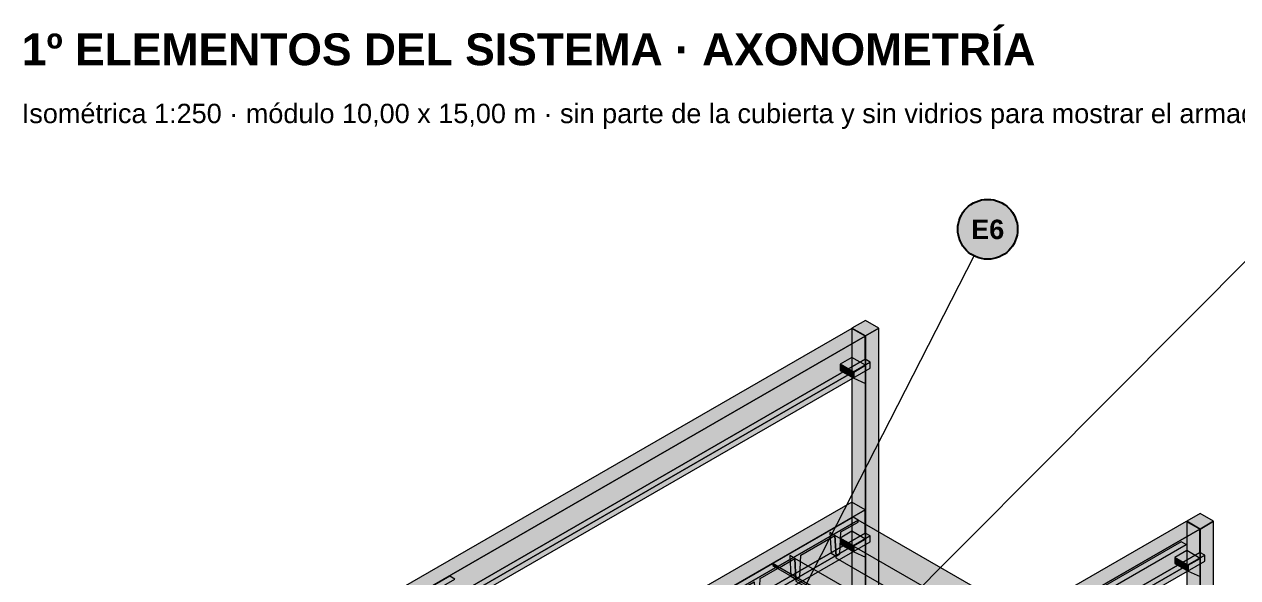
# Model space of a CAD drawing. Header units: millimetres. Extents: x 10 to 200, y 4 to 286.
# Drawn here: x 10.3 to 135.9, y 228.9 to 286.2 of the extents above; entities that cross this region are included whole.
import ezdxf
from ezdxf.enums import TextEntityAlignment as Align

# ---------------------------------------------------------------- set-up
doc = ezdxf.new("R2010")
doc.units = ezdxf.units.MM
for name, color, linetype in [('ISO', 7, 'Continuous'), ('ISO-RELLENO', 9, 'Continuous'), ('REFERENCIAS', 7, 'Continuous'), ('REFERENCIAS-RELLENO', 9, 'Continuous'), ('TEXTOS', 7, 'Continuous')]:
    doc.layers.add(name, color=color, linetype=linetype)
doc.styles.add('ARIAL', font='arial.ttf')
doc.styles.add('ARIAL-NEGRITA', font='arialbd.ttf')

msp = doc.modelspace()

# ---------------------------------------------------------------- hatches: boundary and pattern name
at = {"layer": 'ISO-RELLENO', "true_color": 0xb0b5bb}
h = msp.add_hatch(color=256, dxfattribs=at)
h.dxf.hatch_style = 1
h.paths.add_polyline_path([(95.95, 254.75), (97.34, 253.95), (98.73, 254.75), (97.34, 255.55)])
at = {"layer": 'ISO-RELLENO', "true_color": 0xa6b89e}
h = msp.add_hatch(color=256, dxfattribs=at)
h.dxf.hatch_style = 1
h.paths.add_polyline_path([(97.31, 253.93), (95.92, 254.73), (45.41, 225.57), (46.8, 224.77)])
at = {"layer": 'ISO-RELLENO', "true_color": 0x727f6d}
h = msp.add_hatch(color=256, dxfattribs=at)
h.dxf.hatch_style = 1
h.paths.add_polyline_path([(97.31, 251.53), (97.31, 253.93), (46.8, 224.77), (46.8, 222.37)])
at = {"layer": 'ISO-RELLENO', "true_color": 0xa4a9ae}
h = msp.add_hatch(color=256, dxfattribs=at)
h.dxf.hatch_style = 1
h.paths.add_polyline_path([(95.95, 217.05), (97.34, 216.25), (97.34, 253.95), (95.95, 254.75)])
at = {"layer": 'ISO-RELLENO', "true_color": 0x797d80}
h = msp.add_hatch(color=256, dxfattribs=at)
h.dxf.hatch_style = 1
h.paths.add_polyline_path([(97.34, 216.25), (98.73, 217.05), (98.73, 254.75), (97.34, 253.95)])
at = {"layer": 'ISO-RELLENO', "true_color": 0xa6b89e}
h = msp.add_hatch(color=256, dxfattribs=at)
h.dxf.hatch_style = 1
h.paths.add_polyline_path([(97.82, 251.23), (97.31, 251.53), (46.8, 222.37), (47.32, 222.07)])
at = {"layer": 'ISO-RELLENO', "true_color": 0xb0b5bb}
h = msp.add_hatch(color=256, dxfattribs=at)
h.dxf.hatch_style = 1
h.paths.add_polyline_path([(95.95, 251.71), (94.74, 251.01), (96.13, 250.21), (97.34, 250.91)])
at = {"layer": 'ISO-RELLENO', "true_color": 0x727f6d}
h = msp.add_hatch(color=256, dxfattribs=at)
h.dxf.hatch_style = 1
h.paths.add_polyline_path([(97.82, 250.63), (97.82, 251.23), (47.32, 222.07), (47.32, 221.47)])
at = {"layer": 'ISO-RELLENO', "true_color": 0xa4a9ae}
h = msp.add_hatch(color=256, dxfattribs=at)
h.dxf.hatch_style = 1
h.paths.add_polyline_path([(94.74, 251.01), (94.74, 250.37), (96.13, 249.57), (96.13, 250.21)])
at = {"layer": 'ISO-RELLENO', "true_color": 0x797d80}
h = msp.add_hatch(color=256, dxfattribs=at)
h.dxf.hatch_style = 1
h.paths.add_polyline_path([(97.34, 250.91), (96.13, 250.21), (96.13, 249.57), (97.34, 249.03)])
at = {"layer": 'ISO-RELLENO', "true_color": 0xa6b89e}
h = msp.add_hatch(color=256, dxfattribs=at)
h.dxf.hatch_style = 1
h.paths.add_polyline_path([(97.31, 235.93), (95.92, 236.73), (45.41, 207.57), (46.8, 206.77)])
at = {"layer": 'ISO-RELLENO', "true_color": 0x727f6d}
h = msp.add_hatch(color=256, dxfattribs=at)
h.dxf.hatch_style = 1
h.paths.add_polyline_path([(97.31, 233.53), (97.31, 235.93), (46.8, 206.77), (46.8, 204.37)])
at = {"layer": 'ISO-RELLENO', "true_color": 0xccc5b6}
h = msp.add_hatch(color=256, dxfattribs=at)
h.dxf.hatch_style = 1
h.paths.add_polyline_path([(96.06, 235.17), (87.74, 230.37), (88.26, 230.07), (96.58, 234.87)])
at = {"layer": 'ISO-RELLENO', "true_color": 0xb0b5bb}
h = msp.add_hatch(color=256, dxfattribs=at)
h.dxf.hatch_style = 1
h.paths.add_polyline_path([(130.6, 234.75), (131.98, 233.95), (133.37, 234.75), (131.98, 235.55)])
at = {"layer": 'ISO-RELLENO', "true_color": 0xa6b89e}
h = msp.add_hatch(color=256, dxfattribs=at)
h.dxf.hatch_style = 1
h.paths.add_polyline_path([(131.95, 233.93), (130.56, 234.73), (80.05, 205.57), (81.44, 204.77)])
at = {"layer": 'ISO-RELLENO', "true_color": 0x727f6d}
h = msp.add_hatch(color=256, dxfattribs=at)
h.dxf.hatch_style = 1
h.paths.add_polyline_path([(131.95, 231.53), (131.95, 233.93), (81.44, 204.77), (81.44, 202.37)])
at = {"layer": 'ISO-RELLENO', "true_color": 0x8c887d}
h = msp.add_hatch(color=256, dxfattribs=at)
h.dxf.hatch_style = 1
h.paths.add_polyline_path([(88.26, 229.87), (90.03, 230.89), (90.14, 228.75), (90.54, 228.98), (90.65, 231.25), (94.19, 233.29), (94.3, 231.15), (94.7, 231.38), (94.81, 233.65), (96.58, 234.67), (96.58, 234.87), (88.26, 230.07)])
at = {"layer": 'ISO-RELLENO', "true_color": 0xccc5b6}
h = msp.add_hatch(color=256, dxfattribs=at)
h.dxf.hatch_style = 1
h.paths.add_polyline_path([(96.58, 234.87), (88.26, 230.07), (120.41, 211.51), (128.72, 216.31)])
at = {"layer": 'ISO-RELLENO', "true_color": 0xb0b5bb}
h = msp.add_hatch(color=256, dxfattribs=at)
h.dxf.hatch_style = 1
h.paths.add_polyline_path([(95.95, 233.71), (94.74, 233.01), (96.13, 232.21), (97.34, 232.91)])
at = {"layer": 'ISO-RELLENO', "true_color": 0xa4a9ae}
h = msp.add_hatch(color=256, dxfattribs=at)
h.dxf.hatch_style = 1
h.paths.add_polyline_path([(130.6, 197.05), (131.98, 196.25), (131.98, 233.95), (130.6, 234.75)])
at = {"layer": 'ISO-RELLENO', "true_color": 0x797d80}
h = msp.add_hatch(color=256, dxfattribs=at)
h.dxf.hatch_style = 1
h.paths.add_polyline_path([(131.98, 196.25), (133.37, 197.05), (133.37, 234.75), (131.98, 233.95)])
at = {"layer": 'ISO-RELLENO', "true_color": 0xa6b89e}
h = msp.add_hatch(color=256, dxfattribs=at)
h.dxf.hatch_style = 1
h.paths.add_polyline_path([(97.82, 233.23), (97.31, 233.53), (46.8, 204.37), (47.32, 204.07)])
at = {"layer": 'ISO-RELLENO', "true_color": 0x727f6d}
h = msp.add_hatch(color=256, dxfattribs=at)
h.dxf.hatch_style = 1
h.paths.add_polyline_path([(97.82, 232.63), (97.82, 233.23), (47.32, 204.07), (47.32, 203.47)])
at = {"layer": 'ISO-RELLENO', "true_color": 0xa6b89e}
h = msp.add_hatch(color=256, dxfattribs=at)
h.dxf.hatch_style = 1
h.paths.add_polyline_path([(130.56, 232.33), (130.04, 232.63), (79.53, 203.47), (80.05, 203.17)])
at = {"layer": 'ISO-RELLENO', "true_color": 0xbbb5a7}
h = msp.add_hatch(color=256, dxfattribs=at)
h.dxf.hatch_style = 1
h.paths.add_polyline_path([(93.67, 233.59), (93.78, 231.45), (94.3, 231.15), (94.19, 233.29)])
h = msp.add_hatch(color=256, dxfattribs=at)
h.dxf.hatch_style = 1
h.paths.add_polyline_path([(94.19, 233.29), (94.29, 230.95), (126.44, 212.39), (126.33, 214.73)])
at = {"layer": 'ISO-RELLENO', "true_color": 0xa4a9ae}
h = msp.add_hatch(color=256, dxfattribs=at)
h.dxf.hatch_style = 1
h.paths.add_polyline_path([(94.74, 233.01), (94.74, 232.37), (96.13, 231.57), (96.13, 232.21)])
at = {"layer": 'ISO-RELLENO', "true_color": 0x797d80}
h = msp.add_hatch(color=256, dxfattribs=at)
h.dxf.hatch_style = 1
h.paths.add_polyline_path([(97.34, 232.91), (96.13, 232.21), (96.13, 231.57), (97.34, 231.03)])
at = {"layer": 'ISO-RELLENO', "true_color": 0xa6b89e}
h = msp.add_hatch(color=256, dxfattribs=at)
h.dxf.hatch_style = 1
h.paths.add_polyline_path([(132.47, 231.23), (131.95, 231.53), (81.44, 202.37), (81.96, 202.07)])
at = {"layer": 'ISO-RELLENO', "true_color": 0x727f6d}
h = msp.add_hatch(color=256, dxfattribs=at)
h.dxf.hatch_style = 1
h.paths.add_polyline_path([(132.47, 230.63), (132.47, 231.23), (81.96, 202.07), (81.96, 201.47)])
at = {"layer": 'ISO-RELLENO', "true_color": 0xbbb5a7}
h = msp.add_hatch(color=256, dxfattribs=at)
h.dxf.hatch_style = 1
h.paths.add_polyline_path([(89.51, 231.19), (89.62, 229.05), (90.14, 228.75), (90.03, 230.89)])
at = {"layer": 'ISO-RELLENO', "true_color": 0xb0b5bb}
h = msp.add_hatch(color=256, dxfattribs=at)
h.dxf.hatch_style = 1
h.paths.add_polyline_path([(130.6, 231.71), (129.38, 231.01), (130.77, 230.21), (131.98, 230.91)])
at = {"layer": 'ISO-RELLENO', "true_color": 0xccc5b6}
h = msp.add_hatch(color=256, dxfattribs=at)
h.dxf.hatch_style = 1
h.paths.add_polyline_path([(87.71, 230.35), (79.4, 225.55), (79.92, 225.25), (88.23, 230.05)])
at = {"layer": 'ISO-RELLENO', "true_color": 0x8c887d}
h = msp.add_hatch(color=256, dxfattribs=at)
h.dxf.hatch_style = 1
h.paths.add_polyline_path([(79.92, 225.05), (81.68, 226.07), (81.79, 223.93), (82.19, 224.16), (82.31, 226.43), (85.84, 228.47), (85.95, 226.33), (86.35, 226.56), (86.46, 228.83), (88.23, 229.85), (88.23, 230.05), (79.92, 225.25)])
at = {"layer": 'ISO-RELLENO', "true_color": 0xccc5b6}
h = msp.add_hatch(color=256, dxfattribs=at)
h.dxf.hatch_style = 1
h.paths.add_polyline_path([(88.23, 230.05), (79.92, 225.25), (112.06, 206.69), (120.38, 211.49)])
at = {"layer": 'ISO-RELLENO', "true_color": 0xbeb8aa}
h = msp.add_hatch(color=256, dxfattribs=at)
h.dxf.hatch_style = 1
h.paths.add_polyline_path([(87.74, 230.37), (87.74, 230.17), (88.26, 229.87), (88.26, 230.07)])
h = msp.add_hatch(color=256, dxfattribs=at)
h.dxf.hatch_style = 1
h.paths.add_polyline_path([(88.26, 230.07), (88.26, 229.87), (120.41, 211.31), (120.41, 211.51)])
at = {"layer": 'ISO-RELLENO', "true_color": 0xbbb5a7}
h = msp.add_hatch(color=256, dxfattribs=at)
h.dxf.hatch_style = 1
h.paths.add_polyline_path([(90.03, 230.89), (90.13, 228.55), (122.28, 209.99), (122.18, 212.33)])
at = {"layer": 'ISO-RELLENO', "true_color": 0xa4a9ae}
h = msp.add_hatch(color=256, dxfattribs=at)
h.dxf.hatch_style = 1
h.paths.add_polyline_path([(129.38, 231.01), (129.38, 230.37), (130.77, 229.57), (130.77, 230.21)])
at = {"layer": 'ISO-RELLENO', "true_color": 0x797d80}
h = msp.add_hatch(color=256, dxfattribs=at)
h.dxf.hatch_style = 1
h.paths.add_polyline_path([(131.98, 230.91), (130.77, 230.21), (130.77, 229.57), (131.98, 229.03)])
at = {"layer": 'ISO-RELLENO', "true_color": 0xccc5b6}
h = msp.add_hatch(color=256, dxfattribs=at)
h.dxf.hatch_style = 1
h.paths.add_polyline_path([(54.32, 229.07), (46, 224.27), (46.52, 223.97), (54.84, 228.77)])
at = {"layer": 'REFERENCIAS-RELLENO', "true_color": 0xffffff}
h = msp.add_hatch(color=256, dxfattribs=at)
h.dxf.hatch_style = 1
edge = h.paths.add_edge_path()
edge.add_arc((110, 265), 3.1, 0, 360)

# ---------------------------------------------------------------- linework, layer by layer
at = {"layer": 'ISO', "lineweight": 18}
for points in [[(95.95, 254.75), (97.34, 253.95), (98.73, 254.75), (97.34, 255.55)], [(97.31, 253.93), (95.92, 254.73), (45.41, 225.57), (46.8, 224.77)], [(97.31, 251.53), (97.31, 253.93), (46.8, 224.77), (46.8, 222.37)], [(95.95, 217.05), (97.34, 216.25), (97.34, 253.95), (95.95, 254.75)], [(97.34, 216.25), (98.73, 217.05), (98.73, 254.75), (97.34, 253.95)], [(97.82, 251.23), (97.31, 251.53), (46.8, 222.37), (47.32, 222.07)], [(95.95, 251.71), (94.74, 251.01), (96.13, 250.21), (97.34, 250.91)], [(97.82, 250.63), (97.82, 251.23), (47.32, 222.07), (47.32, 221.47)], [(94.74, 251.01), (94.74, 250.37), (96.13, 249.57), (96.13, 250.21)], [(97.34, 250.91), (96.13, 250.21), (96.13, 249.57), (97.34, 249.03)], [(97.31, 235.93), (95.92, 236.73), (45.41, 207.57), (46.8, 206.77)], [(97.31, 233.53), (97.31, 235.93), (46.8, 206.77), (46.8, 204.37)], [(96.06, 235.17), (87.74, 230.37), (88.26, 230.07), (96.58, 234.87)], [(130.6, 234.75), (131.98, 233.95), (133.37, 234.75), (131.98, 235.55)], [(131.95, 233.93), (130.56, 234.73), (80.05, 205.57), (81.44, 204.77)], [(131.95, 231.53), (131.95, 233.93), (81.44, 204.77), (81.44, 202.37)], [(88.26, 229.87), (90.03, 230.89), (90.14, 228.75), (90.54, 228.98), (90.65, 231.25), (94.19, 233.29), (94.3, 231.15), (94.7, 231.38), (94.81, 233.65), (96.58, 234.67), (96.58, 234.87), (88.26, 230.07)], [(96.58, 234.87), (88.26, 230.07), (120.41, 211.51), (128.72, 216.31)], [(95.95, 233.71), (94.74, 233.01), (96.13, 232.21), (97.34, 232.91)], [(130.6, 197.05), (131.98, 196.25), (131.98, 233.95), (130.6, 234.75)], [(131.98, 196.25), (133.37, 197.05), (133.37, 234.75), (131.98, 233.95)], [(97.82, 233.23), (97.31, 233.53), (46.8, 204.37), (47.32, 204.07)], [(97.82, 232.63), (97.82, 233.23), (47.32, 204.07), (47.32, 203.47)], [(130.56, 232.33), (130.04, 232.63), (79.53, 203.47), (80.05, 203.17)], [(93.67, 233.59), (93.78, 231.45), (94.3, 231.15), (94.19, 233.29)], [(94.19, 233.29), (94.29, 230.95), (126.44, 212.39), (126.33, 214.73)], [(94.74, 233.01), (94.74, 232.37), (96.13, 231.57), (96.13, 232.21)], [(97.34, 232.91), (96.13, 232.21), (96.13, 231.57), (97.34, 231.03)], [(132.47, 231.23), (131.95, 231.53), (81.44, 202.37), (81.96, 202.07)], [(132.47, 230.63), (132.47, 231.23), (81.96, 202.07), (81.96, 201.47)], [(89.51, 231.19), (89.62, 229.05), (90.14, 228.75), (90.03, 230.89)], [(130.6, 231.71), (129.38, 231.01), (130.77, 230.21), (131.98, 230.91)], [(87.71, 230.35), (79.4, 225.55), (79.92, 225.25), (88.23, 230.05)], [(79.92, 225.05), (81.68, 226.07), (81.79, 223.93), (82.19, 224.16), (82.31, 226.43), (85.84, 228.47), (85.95, 226.33), (86.35, 226.56), (86.46, 228.83), (88.23, 229.85), (88.23, 230.05), (79.92, 225.25)], [(88.23, 230.05), (79.92, 225.25), (112.06, 206.69), (120.38, 211.49)], [(87.74, 230.37), (87.74, 230.17), (88.26, 229.87), (88.26, 230.07)], [(88.26, 230.07), (88.26, 229.87), (120.41, 211.31), (120.41, 211.51)], [(90.03, 230.89), (90.13, 228.55), (122.28, 209.99), (122.18, 212.33)], [(129.38, 231.01), (129.38, 230.37), (130.77, 229.57), (130.77, 230.21)], [(131.98, 230.91), (130.77, 230.21), (130.77, 229.57), (131.98, 229.03)], [(54.32, 229.07), (46, 224.27), (46.52, 223.97), (54.84, 228.77)]]:
    msp.add_lwpolyline(points, close=True, dxfattribs=at)
at = {"layer": 'REFERENCIAS', "lineweight": 13}
for points in [[(85.22, 209.95), (137.88, 262.87)], [(90.41, 226.63), (108.64, 262.33)]]:
    msp.add_lwpolyline(points, dxfattribs=at)
at = {"layer": 'REFERENCIAS', "lineweight": 25}
msp.add_circle((110, 265), 3.1, dxfattribs=at)

# ---------------------------------------------------------------- texts
at = {"layer": 'REFERENCIAS', "style": 'ARIAL-NEGRITA'}
msp.add_text('E6', height=2.005, dxfattribs=at).set_placement((110, 263.99), align=Align.CENTER)
at = {"layer": 'TEXTOS', "style": 'ARIAL-NEGRITA'}
msp.add_text('1º ELEMENTOS DEL SISTEMA · AXONOMETRÍA', height=3.2936, dxfattribs=at).set_placement((10, 282))
at = {"layer": 'TEXTOS', "true_color": 0x333333, "style": 'ARIAL'}
msp.add_text('Isométrica 1:250 · módulo 10,00 x 15,00 m · sin parte de la cubierta y sin vidrios para mostrar el armado', height=2.0048, dxfattribs=at).set_placement((10, 276))

doc.saveas('drawing.dxf')
